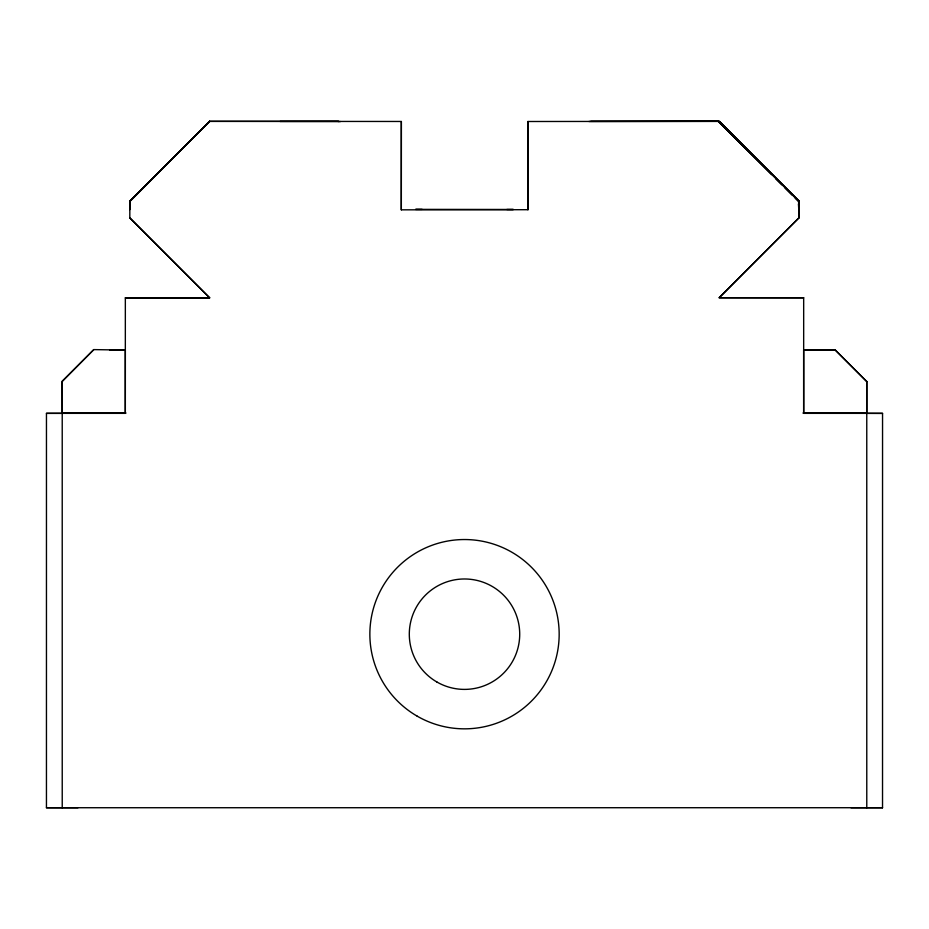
<?xml version="1.0" encoding="UTF-8"?>
<svg xmlns="http://www.w3.org/2000/svg" width="929" height="929" viewBox="0 0 929 929"><rect width="100%" height="100%" fill="white"/><g stroke="black" fill="none" stroke-linecap="round" stroke-linejoin="round"><path stroke-width="1.39" d="M850.987 807.731L882.55 807.719L46.45 807.731L46.462 413.347L125.322 413.347L125.345 297.803L209.629 297.849L125.345 297.872M129.828 209.315L129.863 200.954L129.805 217.885L209.629 297.744M588.916 121.49L719.174 121.339L798.952 201.221L799.045 209.571L798.952 201.221L719.174 121.339L527.939 121.502L527.962 209.699L401.316 209.838L401.374 121.467L209.64 121.374L129.828 201.07L129.839 209.501L129.932 201.338L209.629 121.339L338.574 121.351M802.97 413.045L866.757 413.045L866.757 381.529L835.206 349.978L803.655 349.989L803.666 413.347L882.55 413.359L882.527 807.754M803.666 413.347L803.678 297.768L719.162 297.71L798.975 217.874L798.661 201.14L718.361 121.478L771.651 174.629M866.757 413.045L866.757 381.529M401.328 121.56L401.316 209.838M798.975 217.874L798.986 201.163L719.174 121.339L590.774 121.316M129.805 217.885L209.629 297.849M799.056 217.676L719.232 297.733L803.678 297.756M129.805 201.163L209.629 121.339L129.932 201.338M126.007 413.045L62.22 413.045L62.197 381.157L93.794 349.606L125.334 350.082M62.22 413.045L62.208 381.517L93.794 349.606M209.64 121.374L129.839 201.105L129.839 209.489M189.086 141.94L209.757 121.478M280.07 121.467L338.33 121.432M798.894 201.21L798.986 209.524M527.939 121.502L527.962 209.78M803.631 350.117L835.206 349.978L866.757 381.587M422.138 209.373L415.588 209.373L513.389 209.478L506.839 209.478M109.564 349.954L125.334 349.919L125.322 413.347M46.462 413.359L62.22 413.347L62.231 807.719M46.462 807.719L78.001 807.742M882.527 413.393L866.769 413.347L866.78 807.719M338.226 121.56L340.362 121.583M775.738 178.705L781.893 184.836M784.959 187.902L792.123 195.055M795.201 198.121L798.278 201.175M798.452 204.043L798.801 209.757L798.603 201.349M417.179 716.154A94.653 94.653 0 0 0 559.165 634.193A94.653 94.653 0 0 0 417.179 552.221A94.653 94.653 0 0 0 417.179 716.154M436.897 682.002A55.217 55.217 0 0 0 519.717 634.182A55.217 55.217 0 0 0 436.897 586.373A55.217 55.217 0 0 0 436.897 682.002"/></g></svg>
